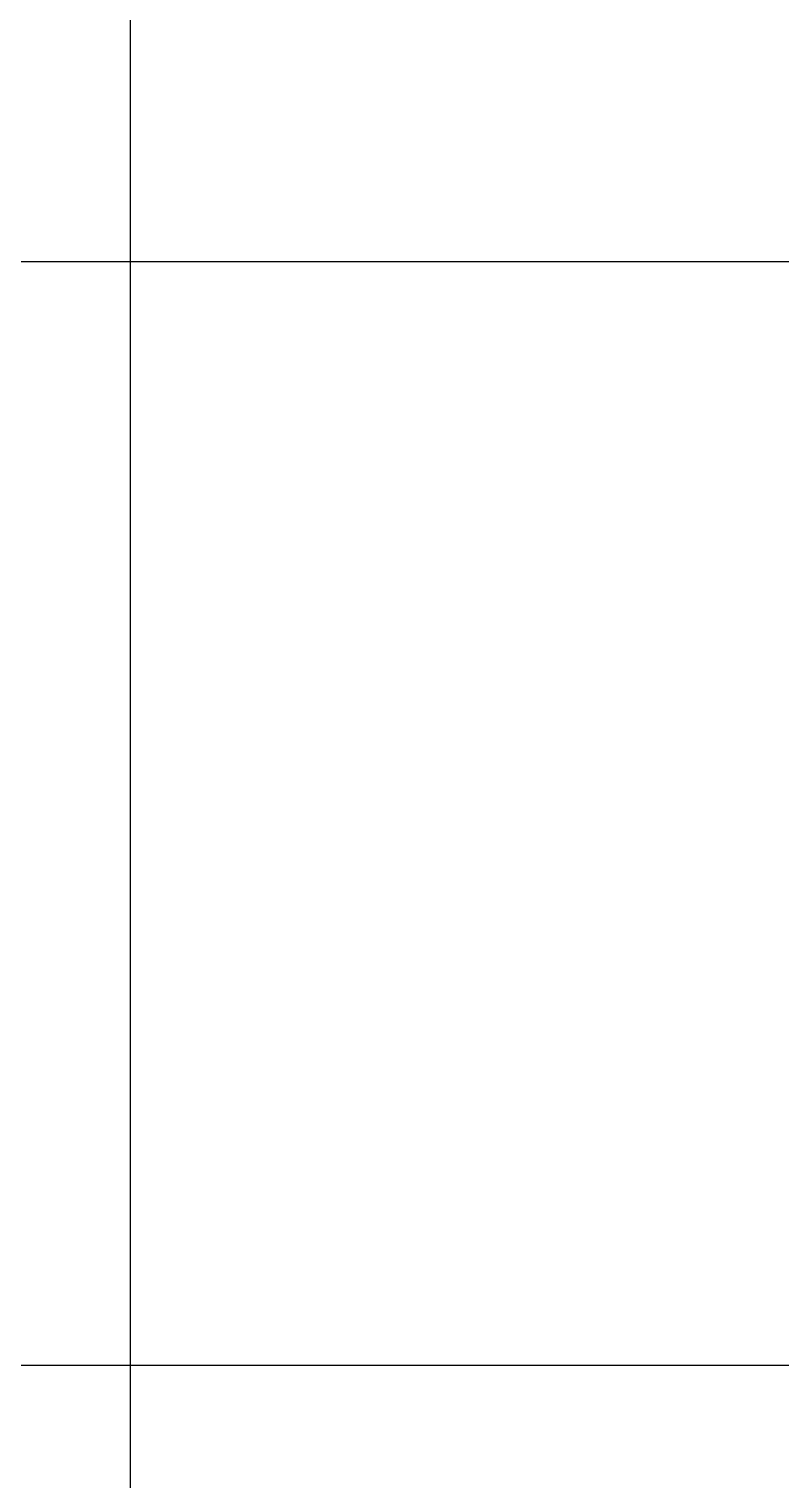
# Model space of a CAD drawing. Extents: x 350769 to 354978, y 6304672 to 6307963.
# Drawn here: x 352790.8 to 352858.9, y 6305989.7 to 6306121.1 of the extents above; entities that cross this region are included whole.
import ezdxf

# ---------------------------------------------------------------- set-up
doc = ezdxf.new("R2010")
doc.units = 0
for name, pattern in [('4.0 - LO RECABARREN - DESNIVEL NUEVO$0$HIDDEN', [0.375, 0.25, -0.125]), ('CONTINUOS', [0]), ('DASHED', [19.05, 12.7, -6.35])]:
    doc.linetypes.add(name, pattern=pattern)
doc.layers.get('0').update_dxf_attribs({"linetype": 'CONTINUOUS'})
doc.layers.add('0_ASD_TOPOGRAFIA_ELEMENTOS', color=7, linetype='CONTINUOS', lineweight=5, true_color=0xbdbdbd)
doc.layers.add('1-coordenadas', color=8, linetype='CONTINUOUS')

# ---------------------------------------------------------------- blocks, each defined once
blk = doc.blocks.new('COORDENADAS')
at = {"layer": '1-coordenadas'}
for p, q in [((620, -900.625), (620, -0.625)), ((20, -100.625), (1420, -100.625)), ((20, -200.625), (1420, -200.625))]:
    blk.add_line(p, q, dxfattribs=at)
blk = doc.blocks.new('TOPOGRAFIA')
at = {"layer": '1-coordenadas', "color": 9, "linetype": '4.0 - LO RECABARREN - DESNIVEL NUEVO$0$HIDDEN', "lineweight": 0, "ltscale": 50, "true_color": 0xbdbdbd}
for p, q in [((390800, 6302300), (390800, 6303200)), ((390200, 6303100), (390900, 6303100)), ((390200, 6303000), (390900, 6303000))]:
    blk.add_line(p, q, dxfattribs=at)

msp = doc.modelspace()

# ---------------------------------------------------------------- block references
at = {"color": 252, "linetype": 'DASHED'}
msp.add_blockref('COORDENADAS', (352180, 6306200.625), dxfattribs=at)

# ---------------------------------------------------------------- next in the draw order: block references
at = {"layer": '0_ASD_TOPOGRAFIA_ELEMENTOS', "color": 30, "true_color": 0xf26507}
msp.add_blockref('TOPOGRAFIA', (-38000, 3000), dxfattribs=at)

doc.saveas('drawing.dxf')
